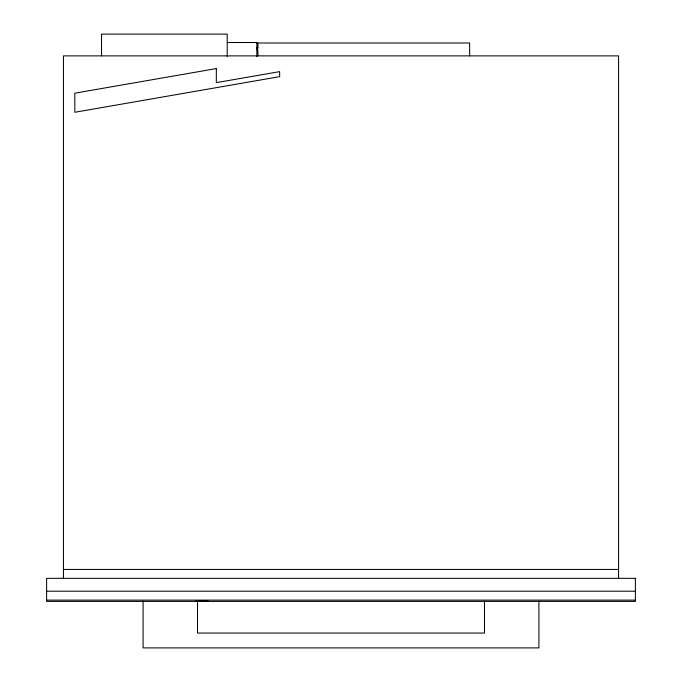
<?xml version="1.0" encoding="UTF-8"?>
<svg xmlns="http://www.w3.org/2000/svg" width="682" height="682" viewBox="0 0 682 682"><rect width="100%" height="100%" fill="white"/><g stroke="black" fill="none" stroke-linecap="round" stroke-linejoin="round"><path stroke-width="1.02" d="M227.208 42.514L256.892 42.514L256.892 56.359M257.012 43.009L469.634 43.009L469.634 55.873M256.892 43.512L257.881 43.512L257.881 48.456L256.892 48.456M256.892 47.365L257.881 47.365M256.892 49.939L257.881 49.939L257.881 55.736L256.892 55.736M63.443 569.427L618.557 569.427M46.615 591.2L635.385 591.2M46.615 600.109L635.385 600.109M195.964 600.603L207.84 600.603M618.557 578.336L618.557 55.873L63.443 55.873L63.443 578.336M538.908 601.166L538.908 647.9L143.092 647.9L143.092 601.166M484.484 601.166L484.484 633.058L197.516 633.058L197.516 601.166M227.208 56.359L227.208 34.1L101.533 34.1L101.533 55.873M216.322 68.584L74.815 93.187L74.815 112.274L279.646 76.648L279.646 71.627L216.322 82.641L216.322 68.584M635.385 578.336L46.615 578.336L46.615 601.396L635.385 601.396L635.385 578.336"/></g></svg>
